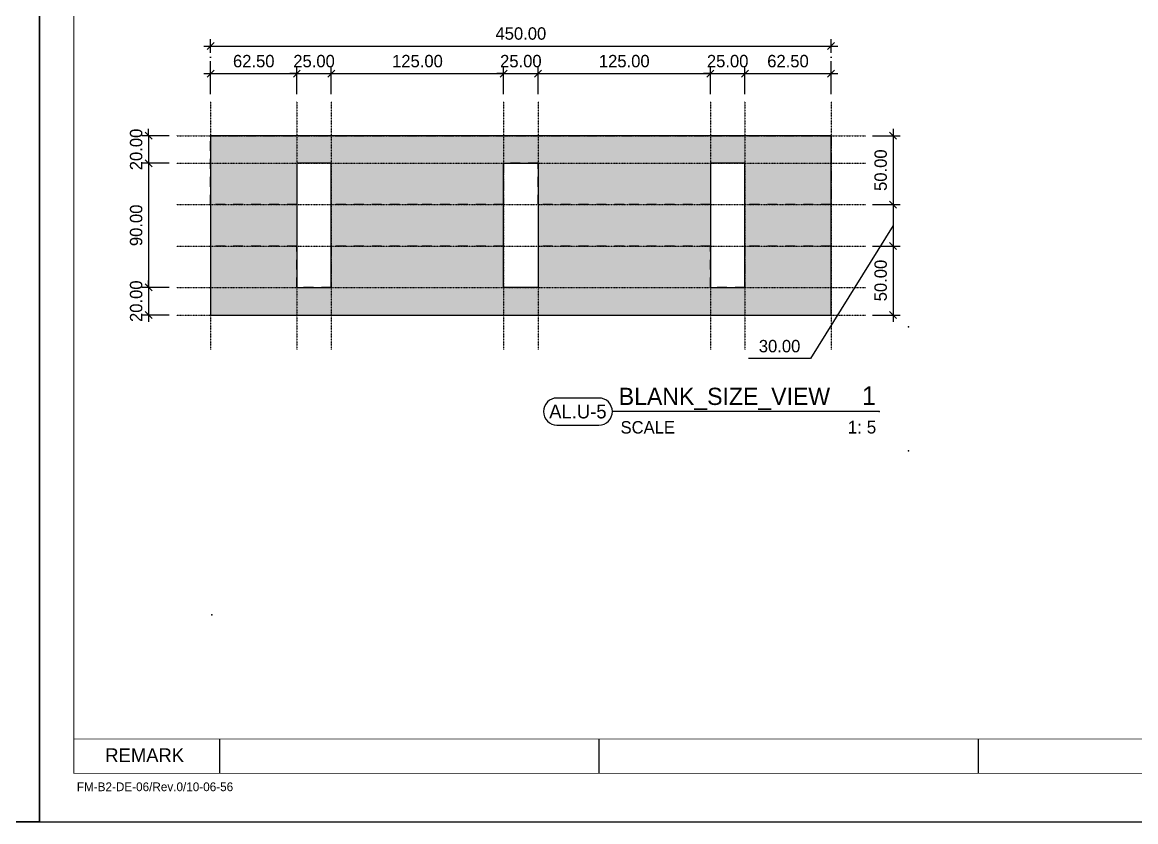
# Model space of a CAD drawing. Header units: millimetres. Extents: x -244126 to 368105, y -173968 to 259060.
# Drawn here: x -84881 to -84073, y 44240 to 44819 of the extents above; entities that cross this region are included whole.
import ezdxf
from ezdxf.enums import TextEntityAlignment as Align

# ---------------------------------------------------------------- set-up
doc = ezdxf.new("R2010")
doc.units = ezdxf.units.MM
doc.header["$MEASUREMENT"] = 0
for name, pattern in [('005_GG_TA_LINE', [13.75, 5, -1.25, 1.25, -1.25, 5]), ('ACAD_ISO04W100', [30, 24, -3, 0, -3]), ('BORDER2', [22.225, 6.35, -3.175, 6.35, -3.175, 0, -3.175]), ('CENTER', [2, 1.25, -0.25, 0.25, -0.25]), ('TA_GL_000.00010', [0.000275, 0.0001, -2.5e-05, 2.5e-05, -2.5e-05, 0.0001]), ('TA_GL_000.05000', [0.1375, 0.05, -0.0125, 0.0125, -0.0125, 0.05]), ('TA_HL_002.00', [13, 7.1, -5.9]), ('TA_HL_003.00000', [19.5, 10.65, -8.85])]:
    doc.linetypes.add(name, pattern=pattern)
for name, color, linetype in [('000 - D I M', 6, 'Continuous'), ('000 - GRID', 8, 'CENTER'), ('000 - H A T C H', 8, 'Continuous'), ('000 - L I N E 0.1', 1, 'Continuous'), ('000 - SYMBOL CON', 1, 'Continuous'), ('000 - T E X T', 4, 'Continuous'), ('000 - TITLEBLOCK', 4, 'Continuous'), ('001 - ASCESSORIES', 1, 'Continuous'), ('A04_TUBE SERIES', 7, 'Continuous')]:
    doc.layers.add(name, color=color, linetype=linetype)
doc.styles.add('BROWALLIA', font='BrowalliaUPC.ttf')
doc.styles.add('century gothic111111', font='CordiaUPC.ttf')
doc.styles.add('Cetury Gothic', font='GOTHIC.TTF')
doc.styles.add('CORDIA', font='cordia.shx')
doc.styles.add('MtXpl_BrowalliaUPC', font='BrowalliaUPC.ttf')
doc.styles.add('TA', font='Cordia New.ttf', dxfattribs={"height": 4.5})
doc.dimstyles.new('DIM E-E', dxfattribs={"dimscale": 2, "dimtxt": 0.18, "dimasz": 0.1, "dimexe": 0.1, "dimexo": 0.1, "dimgap": 0.09, "dimtad": 1, "dimtoh": 1, "dimzin": 0, "dimdsep": 46, "dimtxsty": 'CORDIA', "dimblk": 'OBLIQUE', "dimcen": 0.1, "dimdle": 0.1, "dimclrd": 40, "dimclre": 140, "dimclrt": 3, "dimadec": 0, "dimazin": 0, "dimtfac": 1, "dimtix": 1, "dimtmove": 2, "dimatfit": 3, "dimfxl": 1, "dimtolj": 1, "dimtzin": 0, "dimarcsym": 0})

# ---------------------------------------------------------------- blocks, each defined once
blk = doc.blocks.new('*U1673')
at = {"layer": '000 - L I N E 0.1', "color": 21, "linetype": 'Continuous'}
blk.add_lwpolyline([(2970, 71.2), (2970, 0), (2898.8, 0)], dxfattribs=at)
at = {"layer": '000 - TITLEBLOCK', "color": 250}
blk.add_lwpolyline([(0, 0), (2970, 0), (2970, 2100), (0, 2100)], close=True, dxfattribs=at)
at = {"color": 4, "style": 'TA'}
blk.add_attdef('SCALE_SIZE', text='', height=12.51, dxfattribs=at).set_placement((2867.55, 50.13), align=Align.MIDDLE_LEFT)
blk.add_attdef('PAPER_SIZE', text='', height=12.51, dxfattribs=at).set_placement((2843, 49.87), align=Align.MIDDLE_RIGHT)
at = {"layer": '000 - T E X T', "color": 250, "style": 'TA'}
for tag, height, p in [('SUPERLINK', 10, (86.32, 2078.83)), ('NAMEFILE', 10, (86.32, 2058.82)), ('SC', 200, (16.82, 1876.05))]:
    blk.add_attdef(tag, text='', height=height, dxfattribs=at).set_placement(p, align=Align.MIDDLE_LEFT)
at = {"layer": '000 - T E X T', "color": 4, "style": 'TA'}
for tag, height, p in [('NAME_JOB_1', 10, (2618.33, 1691.25)), ('NAME_JOB_2', 10, (2618.33, 1669.43)), ('NAME_PROJECT_1', 15, (2469.03, 1594.85)), ('NAME_PROJECT_2', 15, (2469.03, 1557.85)), ('NAME_PROJECT_3', 15, (2469.03, 1520.85)), ('CODE_VALUE_1', 9.5, (2605.74, 1445.61)), ('CODE_VALUE_2', 9.5, (2605.74, 1415.61)), ('PART_NAME_VALUE_1', 9.5, (2605.74, 1379.37)), ('PART_NAME_VALUE_2', 9.5, (2605.74, 1349.37)), ('PART_NAME_VALUE_3', 9.5, (2605.74, 1319.37)), ('MATTERIAL_VALUE_1', 18, (2609.78, 1284.52)), ('SPEC_VALUE', 18, (2609.78, 1243.42)), ('THICKNESS_VALUE', 18, (2609.78, 1202.64)), ('COATING_VALUE_1', 18, (2609.78, 1162.5)), ('COATING_VALUE_2', 18, (2609.78, 1122.36)), ('NAME_TITLE_1', 12, (2472.53, 388.09)), ('NAME_TITLE_2', 12, (2472.53, 354.79)), ('NAME_TITLE_3', 12, (2472.53, 321.49)), ('DRAWING_NO1', 12, (2473.05, 164.58)), ('DRAWING_NO2', 12, (2473.05, 124.57))]:
    blk.add_attdef(tag, text='', height=height, dxfattribs=at).set_placement(p, align=Align.MIDDLE_LEFT)
for tag, p in [('NAME_DAFT', (2767.05, 681.08)), ('NAME_CHECKED', (2767.05, 612.98)), ('NAME_DESIGNER', (2767.05, 546.06)), ('NAME_DESIGN_MGR', (2767.05, 475.58))]:
    blk.add_attdef(tag, text='', height=18, dxfattribs=at).set_placement(p, align=Align.MIDDLE_CENTER)
for tag, p, height in [('REV', (2767.63, 251.25), 18.76), ('NAME_REMARK', (276.43, 86.52), 20)]:
    blk.add_attdef(tag, p, '', height=height, dxfattribs=at)
at = {"layer": '000 - T E X T', "color": 4, "style": 'Cetury Gothic'}
for tag, p in [('SHEET_NO.', (2807.89, 169.99)), ('TOTAL_SHEET_NO.', (2804.83, 88.2))]:
    blk.add_attdef(tag, text='', height=18, dxfattribs=at).set_placement(p, align=Align.CENTER)
blk = doc.blocks.new('A$Cfd196da9')
at = {"color": 0, "linetype": 'ByBlock', "const_width": 0.1}
blk.add_lwpolyline([(-143.5, -98), (96.5, -98), (96.5, 99), (-143.5, 99)], close=True, dxfattribs=at)
blk = doc.blocks.new('*U1674')
at = {"linetype": '005_GG_TA_LINE'}
blk.add_point((125, 150), dxfattribs=at)
at = {"layer": '000 - L I N E 0.1', "color": 21, "linetype": 'Continuous'}
blk.add_lwpolyline([(0, 35.6), (0, 0), (35.6, 0)], dxfattribs=at)
at = {"layer": '000 - T E X T', "color": 3}
for p, q in [((130.74, 60), (130.74, 35)), ((405.94, 35), (405.94, 60)), ((681.14, 35), (681.14, 60))]:
    blk.add_line(p, q, dxfattribs=at)
at = {"layer": '000 - T E X T', "color": 3, "const_width": 0.5}
blk.add_lwpolyline([(25, 60), (1225, 60)], dxfattribs=at)
at = {"layer": '000 - TITLEBLOCK', "color": 250}
blk.add_lwpolyline([(0, 0), (1485, 0), (1485, 1050), (0, 1050)], close=True, dxfattribs=at)
at = {"layer": '000 - T E X T', "color": 3, "xscale": 5, "yscale": 5, "zscale": 5}
blk.add_blockref('A$Cfd196da9', (742.5, 525), dxfattribs=at)
at = {"color": 4, "insert": (47.79, 53.2), "char_height": 10, "width": 570.6175, "attachment_point": 1, "style": 'BROWALLIA'}
blk.add_mtext('{\\fCentury Gothic|b0|i0|c0|p34;REMARK}', dxfattribs=at)
at = {"color": 4, "style": 'TA'}
blk.add_attdef('PAPER_SIZE', text='', height=6.25, dxfattribs=at).set_placement((1421.5, 24.94), align=Align.MIDDLE_RIGHT)
blk.add_attdef('SCALE_SIZE', text='', height=6.25, dxfattribs=at).set_placement((1433.78, 25.07), align=Align.MIDDLE_LEFT)
at = {"layer": '000 - H A T C H', "color": 4, "insert": (27.18, 28.49), "char_height": 6.3569, "attachment_point": 1, "style": 'century gothic111111'}
blk.add_mtext('FM-B2-DE-06/Rev.0/10-06-56', dxfattribs=at)
at = {"layer": '000 - T E X T', "color": 250, "style": 'TA'}
for tag, height, p in [('SUPERLINK', 5, (43.16, 1039.41)), ('NAMEFILE', 5, (43.16, 1029.41)), ('SC', 100, (8.41, 938.03))]:
    blk.add_attdef(tag, text='', height=height, dxfattribs=at).set_placement(p, align=Align.MIDDLE_LEFT)
at = {"layer": '000 - T E X T', "color": 4, "style": 'TA'}
for tag, height, p in [('NAME_JOB_1', 5, (1309.16, 845.63)), ('NAME_JOB_2', 5, (1309.16, 834.72)), ('NAME_PROJECT_1', 7.5, (1234.52, 797.42)), ('NAME_PROJECT_2', 7.5, (1234.52, 778.92)), ('NAME_PROJECT_3', 7.5, (1234.52, 760.42)), ('CODE_VALUE_1', 4.75, (1302.87, 722.8)), ('CODE_VALUE_2', 4.75, (1302.87, 707.8)), ('PART_NAME_VALUE_1', 4.75, (1302.87, 689.69)), ('PART_NAME_VALUE_2', 4.75, (1302.87, 674.69)), ('PART_NAME_VALUE_3', 4.75, (1302.87, 659.69)), ('MATTERIAL_VALUE_1', 9, (1304.89, 642.26)), ('SPEC_VALUE', 9, (1304.89, 621.71)), ('THICKNESS_VALUE', 9, (1304.89, 601.32)), ('COATING_VALUE_1', 9, (1304.89, 581.25)), ('COATING_VALUE_2', 9, (1304.89, 561.18)), ('NAME_TITLE_1', 6, (1236.27, 194.04)), ('NAME_TITLE_2', 6, (1236.27, 177.39)), ('NAME_TITLE_3', 6, (1236.27, 160.74)), ('DRAWING_NO1', 6, (1236.53, 82.29)), ('DRAWING_NO2', 6, (1236.53, 62.29))]:
    blk.add_attdef(tag, text='', height=height, dxfattribs=at).set_placement(p, align=Align.MIDDLE_LEFT)
for tag, p in [('NAME_DAFT', (1383.53, 340.54)), ('NAME_CHECKED', (1383.53, 306.49)), ('NAME_DESIGNER', (1383.53, 273.03)), ('NAME_DESIGN_MGR', (1383.53, 237.79))]:
    blk.add_attdef(tag, text='', height=9, dxfattribs=at).set_placement(p, align=Align.MIDDLE_CENTER)
for tag, p, height in [('REV', (1383.82, 125.62), 9.38), ('NAME_REMARK', (138.21, 43.26), 10)]:
    blk.add_attdef(tag, p, '', height=height, dxfattribs=at)
at = {"layer": '000 - T E X T', "color": 4, "style": 'Cetury Gothic'}
for tag, p in [('SHEET_NO.', (1403.95, 84.99)), ('TOTAL_SHEET_NO.', (1402.41, 44.1))]:
    blk.add_attdef(tag, text='', height=9, dxfattribs=at).set_placement(p, align=Align.CENTER)
blk = doc.blocks.new('*U3606')
at = {"layer": '001 - ASCESSORIES', "color": 0, "linetype": 'ByBlock'}
for points in [[(-75, -50), (-137.5, -50), (-137.5, -20), (-162.5, -20), (-162.5, -50), (-225, -50), (-225, 0), (225, 0), (225, -50), (162.5, -50), (162.5, -20), (137.5, -20), (137.5, -50), (75, -50)], [(75, -50), (12.5, -50), (12.5, -20), (-12.5, -20), (-12.5, -50), (-75, -50)]]:
    blk.add_lwpolyline(points, dxfattribs=at)
blk = doc.blocks.new('*U3605')
at = {"layer": '001 - ASCESSORIES', "color": 0, "linetype": 'ByBlock'}
for points in [[(-75, -50), (-137.5, -50), (-137.5, -20), (-162.5, -20), (-162.5, -50), (-225, -50), (-225, 0), (225, 0), (225, -50), (162.5, -50), (162.5, -20), (137.5, -20), (137.5, -50), (75, -50)], [(75, -50), (12.5, -50), (12.5, -20), (-12.5, -20), (-12.5, -50), (-75, -50)]]:
    blk.add_lwpolyline(points, dxfattribs=at)
blk = doc.blocks.new('*U547')
at = {"color": 3}
blk.add_point((0, -130), dxfattribs=at)
at = {"layer": '000 - GRID', "color": 0, "linetype": 'ByBlock'}
blk.add_line((0, 25), (0, -155), dxfattribs=at)
at = {"layer": '000 - GRID', "color": 0}
blk.add_point((0, 0), dxfattribs=at)
at = {"style": 'TA', "flags": 1}
blk.add_attdef('LOCATION', (6, 6), '', height=4.5, dxfattribs=at)
blk = doc.blocks.new('*U779')
at = {"color": 3}
blk.add_point((0, -450), dxfattribs=at)
at = {"layer": '000 - GRID', "color": 0, "linetype": 'ByBlock'}
blk.add_line((0, 25), (0, -475), dxfattribs=at)
at = {"layer": '000 - GRID', "color": 0}
blk.add_point((0, 0), dxfattribs=at)
at = {"style": 'TA', "flags": 1}
blk.add_attdef('LOCATION', (6, 6), '', height=4.5, dxfattribs=at)
blk = doc.blocks.new('_Oblique')
at = {"color": 0, "linetype": 'ByBlock', "lineweight": -2}
blk.add_line((-0.5, -0.5), (0.5, 0.5), dxfattribs=at)
blk = doc.blocks.new('*D3578')
at = {"layer": 'A04_TUBE SERIES', "color": 140, "linetype": 'ACAD_ISO04W100', "lineweight": -2, "transparency": 16777216}
for p, q in [((-84774.48, 44737.08), (-84794.48, 44737.08)), ((-84774.48, 44717.08), (-84794.48, 44717.08))]:
    blk.add_line(p, q, dxfattribs=at)
at = {"layer": 'A04_TUBE SERIES', "color": 40, "lineweight": -2, "transparency": 16777216}
for p, q in [((-84789.48, 44737.08), (-84789.48, 44742.08)), ((-84789.48, 44737.08), (-84789.48, 44717.08)), ((-84789.48, 44717.08), (-84789.48, 44712.08))]:
    blk.add_line(p, q, dxfattribs=at)
at = {"layer": 'Defpoints', "color": 0, "transparency": 16777216}
for p in [(-84769.48, 44737.08), (-84789.48, 44717.08), (-84769.48, 44717.08)]:
    blk.add_point(p, dxfattribs=at)
at = {"layer": 'A04_TUBE SERIES', "color": 40, "lineweight": -2, "transparency": 16777216, "xscale": 5, "yscale": 5, "zscale": 5}
for p, rotation in [((-84789.48, 44737.08), 270), ((-84789.48, 44717.08), 90)]:
    blk.add_blockref('_Oblique', p, dxfattribs=dict(at, rotation=rotation))
at = {"layer": 'A04_TUBE SERIES', "color": 3, "transparency": 16777216, "insert": (-84798.48, 44727.08), "char_height": 9, "attachment_point": 5, "rotation": 90, "style": 'CORDIA'}
blk.add_mtext('\\A1;20.00', dxfattribs=at)
blk = doc.blocks.new('*D3579')
at = {"layer": 'A04_TUBE SERIES', "color": 40, "lineweight": -2, "transparency": 16777216}
blk.add_line((-84789.48, 44722.08), (-84789.48, 44622.08), dxfattribs=at)
at = {"layer": 'A04_TUBE SERIES', "color": 140, "linetype": 'ACAD_ISO04W100', "lineweight": -2, "transparency": 16777216}
for p, q in [((-84774.48, 44717.08), (-84794.48, 44717.08)), ((-84774.48, 44627.08), (-84794.48, 44627.08))]:
    blk.add_line(p, q, dxfattribs=at)
at = {"layer": 'Defpoints', "color": 0, "transparency": 16777216}
for p in [(-84769.48, 44717.08), (-84789.48, 44627.08), (-84769.48, 44627.08)]:
    blk.add_point(p, dxfattribs=at)
at = {"layer": 'A04_TUBE SERIES', "color": 40, "lineweight": -2, "transparency": 16777216, "xscale": 5, "yscale": 5, "zscale": 5}
for p, rotation in [((-84789.48, 44717.08), 90), ((-84789.48, 44627.08), 270)]:
    blk.add_blockref('_Oblique', p, dxfattribs=dict(at, rotation=rotation))
at = {"layer": 'A04_TUBE SERIES', "color": 3, "transparency": 16777216, "insert": (-84798.48, 44672.08), "char_height": 9, "attachment_point": 5, "rotation": 90, "style": 'CORDIA'}
blk.add_mtext('\\A1;90.00', dxfattribs=at)
blk = doc.blocks.new('*D3580')
at = {"layer": 'A04_TUBE SERIES', "color": 40, "lineweight": -2, "transparency": 16777216}
for p, q in [((-84789.48, 44627.08), (-84789.48, 44632.08)), ((-84789.48, 44627.08), (-84789.48, 44607.08)), ((-84789.48, 44607.08), (-84789.48, 44602.08))]:
    blk.add_line(p, q, dxfattribs=at)
at = {"layer": 'A04_TUBE SERIES', "color": 140, "linetype": 'ACAD_ISO04W100', "lineweight": -2, "transparency": 16777216}
for p, q in [((-84774.48, 44627.08), (-84794.48, 44627.08)), ((-84774.48, 44607.08), (-84794.48, 44607.08))]:
    blk.add_line(p, q, dxfattribs=at)
at = {"layer": 'Defpoints', "color": 0, "transparency": 16777216}
for p in [(-84769.48, 44627.08), (-84789.48, 44607.08), (-84769.48, 44607.08)]:
    blk.add_point(p, dxfattribs=at)
at = {"layer": 'A04_TUBE SERIES', "color": 40, "lineweight": -2, "transparency": 16777216, "xscale": 5, "yscale": 5, "zscale": 5}
for p, rotation in [((-84789.48, 44627.08), 270), ((-84789.48, 44607.08), 90)]:
    blk.add_blockref('_Oblique', p, dxfattribs=dict(at, rotation=rotation))
at = {"layer": 'A04_TUBE SERIES', "color": 3, "transparency": 16777216, "insert": (-84798.48, 44617.08), "char_height": 9, "attachment_point": 5, "rotation": 90, "style": 'CORDIA'}
blk.add_mtext('\\A1;20.00', dxfattribs=at)
blk = doc.blocks.new('*D3581')
at = {"layer": 'A04_TUBE SERIES', "color": 140, "linetype": 'ACAD_ISO04W100', "lineweight": -2, "transparency": 16777216}
for p, q in [((-84264.48, 44737.08), (-84244.48, 44737.08)), ((-84264.48, 44687.08), (-84244.48, 44687.08))]:
    blk.add_line(p, q, dxfattribs=at)
at = {"layer": 'A04_TUBE SERIES', "color": 40, "lineweight": -2, "transparency": 16777216}
blk.add_line((-84249.48, 44742.08), (-84249.48, 44682.08), dxfattribs=at)
at = {"layer": 'Defpoints', "color": 0, "transparency": 16777216}
for p in [(-84269.48, 44737.08), (-84269.48, 44687.08), (-84249.48, 44687.08)]:
    blk.add_point(p, dxfattribs=at)
at = {"layer": 'A04_TUBE SERIES', "color": 40, "lineweight": -2, "transparency": 16777216, "xscale": 5, "yscale": 5, "zscale": 5}
for p, rotation in [((-84249.48, 44737.08), 90), ((-84249.48, 44687.08), 270)]:
    blk.add_blockref('_Oblique', p, dxfattribs=dict(at, rotation=rotation))
at = {"layer": 'A04_TUBE SERIES', "color": 3, "transparency": 16777216, "insert": (-84258.48, 44712.08), "char_height": 9, "attachment_point": 5, "rotation": 90, "style": 'CORDIA'}
blk.add_mtext('\\A1;50.00', dxfattribs=at)
blk = doc.blocks.new('*D3582')
at = {"layer": 'A04_TUBE SERIES', "color": 140, "linetype": 'ACAD_ISO04W100', "lineweight": -2, "transparency": 16777216}
for p, q in [((-84264.48, 44687.08), (-84244.48, 44687.08)), ((-84264.48, 44657.08), (-84244.48, 44657.08))]:
    blk.add_line(p, q, dxfattribs=at)
at = {"layer": 'A04_TUBE SERIES', "color": 40, "lineweight": -2, "transparency": 16777216}
for p, q in [((-84249.48, 44692.08), (-84249.48, 44652.08)), ((-84249.48, 44672.08), (-84309.33, 44575.47)), ((-84309.33, 44575.47), (-84354.33, 44575.47))]:
    blk.add_line(p, q, dxfattribs=at)
at = {"layer": 'Defpoints', "color": 0, "transparency": 16777216}
for p in [(-84269.48, 44687.08), (-84269.48, 44657.08), (-84249.48, 44657.08)]:
    blk.add_point(p, dxfattribs=at)
at = {"layer": 'A04_TUBE SERIES', "color": 40, "lineweight": -2, "transparency": 16777216, "xscale": 5, "yscale": 5, "zscale": 5}
for p, rotation in [((-84249.48, 44687.08), 90), ((-84249.48, 44657.08), 270)]:
    blk.add_blockref('_Oblique', p, dxfattribs=dict(at, rotation=rotation))
at = {"layer": 'A04_TUBE SERIES', "color": 3, "transparency": 16777216, "insert": (-84331.83, 44584.47), "char_height": 9, "attachment_point": 5, "style": 'CORDIA'}
blk.add_mtext('\\A1;30.00', dxfattribs=at)
blk = doc.blocks.new('*D3583')
at = {"layer": 'A04_TUBE SERIES', "color": 40, "lineweight": -2, "transparency": 16777216}
blk.add_line((-84249.48, 44662.08), (-84249.48, 44602.08), dxfattribs=at)
at = {"layer": 'A04_TUBE SERIES', "color": 140, "linetype": 'ACAD_ISO04W100', "lineweight": -2, "transparency": 16777216}
for p, q in [((-84264.48, 44657.08), (-84244.48, 44657.08)), ((-84264.48, 44607.08), (-84244.48, 44607.08))]:
    blk.add_line(p, q, dxfattribs=at)
at = {"layer": 'Defpoints', "color": 0, "transparency": 16777216}
for p in [(-84269.48, 44657.08), (-84269.48, 44607.08), (-84249.48, 44607.08)]:
    blk.add_point(p, dxfattribs=at)
at = {"layer": 'A04_TUBE SERIES', "color": 40, "lineweight": -2, "transparency": 16777216, "xscale": 5, "yscale": 5, "zscale": 5}
for p, rotation in [((-84249.48, 44657.08), 90), ((-84249.48, 44607.08), 270)]:
    blk.add_blockref('_Oblique', p, dxfattribs=dict(at, rotation=rotation))
at = {"layer": 'A04_TUBE SERIES', "color": 3, "transparency": 16777216, "insert": (-84258.48, 44632.08), "char_height": 9, "attachment_point": 5, "rotation": 90, "style": 'CORDIA'}
blk.add_mtext('\\A1;50.00', dxfattribs=at)
blk = doc.blocks.new('*D3588')
at = {"layer": 'A04_TUBE SERIES', "color": 140, "linetype": 'ACAD_ISO04W100', "lineweight": -2, "transparency": 16777216}
for p, q in [((-84744.48, 44767.08), (-84744.48, 44787.08)), ((-84681.98, 44767.08), (-84681.98, 44787.08))]:
    blk.add_line(p, q, dxfattribs=at)
at = {"layer": 'A04_TUBE SERIES', "color": 40, "lineweight": -2, "transparency": 16777216}
blk.add_line((-84749.48, 44782.08), (-84676.98, 44782.08), dxfattribs=at)
at = {"layer": 'Defpoints', "color": 0, "transparency": 16777216}
for p in [(-84681.98, 44782.08), (-84744.48, 44762.08), (-84681.98, 44762.08)]:
    blk.add_point(p, dxfattribs=at)
at = {"layer": 'A04_TUBE SERIES', "color": 40, "lineweight": -2, "transparency": 16777216, "xscale": 5, "yscale": 5, "zscale": 5, "rotation": 180}
blk.add_blockref('_Oblique', (-84744.48, 44782.08), dxfattribs=at)
at = {"layer": 'A04_TUBE SERIES', "color": 40, "lineweight": -2, "transparency": 16777216, "xscale": 5, "yscale": 5, "zscale": 5}
blk.add_blockref('_Oblique', (-84681.98, 44782.08), dxfattribs=at)
at = {"layer": 'A04_TUBE SERIES', "color": 3, "transparency": 16777216, "insert": (-84713.23, 44791.08), "char_height": 9, "attachment_point": 5, "style": 'CORDIA'}
blk.add_mtext('\\A1;62.50', dxfattribs=at)
blk = doc.blocks.new('*D3589')
at = {"layer": 'A04_TUBE SERIES', "color": 140, "linetype": 'ACAD_ISO04W100', "lineweight": -2, "transparency": 16777216}
for p, q in [((-84681.98, 44767.08), (-84681.98, 44787.08)), ((-84656.98, 44767.08), (-84656.98, 44787.08))]:
    blk.add_line(p, q, dxfattribs=at)
at = {"layer": 'A04_TUBE SERIES', "color": 40, "lineweight": -2, "transparency": 16777216}
for p, q in [((-84681.98, 44782.08), (-84686.98, 44782.08)), ((-84681.98, 44782.08), (-84656.98, 44782.08)), ((-84656.98, 44782.08), (-84651.98, 44782.08))]:
    blk.add_line(p, q, dxfattribs=at)
at = {"layer": 'Defpoints', "color": 0, "transparency": 16777216}
for p in [(-84656.98, 44782.08), (-84681.98, 44762.08), (-84656.98, 44762.08)]:
    blk.add_point(p, dxfattribs=at)
at = {"layer": 'A04_TUBE SERIES', "color": 40, "lineweight": -2, "transparency": 16777216, "xscale": 5, "yscale": 5, "zscale": 5}
blk.add_blockref('_Oblique', (-84681.98, 44782.08), dxfattribs=at)
at = {"layer": 'A04_TUBE SERIES', "color": 40, "lineweight": -2, "transparency": 16777216, "xscale": 5, "yscale": 5, "zscale": 5, "rotation": 180}
blk.add_blockref('_Oblique', (-84656.98, 44782.08), dxfattribs=at)
at = {"layer": 'A04_TUBE SERIES', "color": 3, "transparency": 16777216, "insert": (-84669.48, 44791.08), "char_height": 9, "attachment_point": 5, "style": 'CORDIA'}
blk.add_mtext('\\A1;25.00', dxfattribs=at)
blk = doc.blocks.new('*D3590')
at = {"layer": 'A04_TUBE SERIES', "color": 140, "linetype": 'ACAD_ISO04W100', "lineweight": -2, "transparency": 16777216}
for p, q in [((-84656.98, 44767.08), (-84656.98, 44787.08)), ((-84531.98, 44767.08), (-84531.98, 44787.08))]:
    blk.add_line(p, q, dxfattribs=at)
at = {"layer": 'A04_TUBE SERIES', "color": 40, "lineweight": -2, "transparency": 16777216}
blk.add_line((-84661.98, 44782.08), (-84526.98, 44782.08), dxfattribs=at)
at = {"layer": 'Defpoints', "color": 0, "transparency": 16777216}
for p in [(-84531.98, 44782.08), (-84656.98, 44762.08), (-84531.98, 44762.08)]:
    blk.add_point(p, dxfattribs=at)
at = {"layer": 'A04_TUBE SERIES', "color": 40, "lineweight": -2, "transparency": 16777216, "xscale": 5, "yscale": 5, "zscale": 5, "rotation": 180}
blk.add_blockref('_Oblique', (-84656.98, 44782.08), dxfattribs=at)
at = {"layer": 'A04_TUBE SERIES', "color": 40, "lineweight": -2, "transparency": 16777216, "xscale": 5, "yscale": 5, "zscale": 5}
blk.add_blockref('_Oblique', (-84531.98, 44782.08), dxfattribs=at)
at = {"layer": 'A04_TUBE SERIES', "color": 3, "transparency": 16777216, "insert": (-84594.48, 44791.08), "char_height": 9, "attachment_point": 5, "style": 'CORDIA'}
blk.add_mtext('\\A1;125.00', dxfattribs=at)
blk = doc.blocks.new('*D3591')
at = {"layer": 'A04_TUBE SERIES', "color": 140, "linetype": 'ACAD_ISO04W100', "lineweight": -2, "transparency": 16777216}
for p, q in [((-84531.98, 44767.08), (-84531.98, 44787.08)), ((-84506.98, 44767.08), (-84506.98, 44787.08))]:
    blk.add_line(p, q, dxfattribs=at)
at = {"layer": 'A04_TUBE SERIES', "color": 40, "lineweight": -2, "transparency": 16777216}
for p, q in [((-84531.98, 44782.08), (-84536.98, 44782.08)), ((-84531.98, 44782.08), (-84506.98, 44782.08)), ((-84506.98, 44782.08), (-84501.98, 44782.08))]:
    blk.add_line(p, q, dxfattribs=at)
at = {"layer": 'Defpoints', "color": 0, "transparency": 16777216}
for p in [(-84506.98, 44782.08), (-84531.98, 44762.08), (-84506.98, 44762.08)]:
    blk.add_point(p, dxfattribs=at)
at = {"layer": 'A04_TUBE SERIES', "color": 40, "lineweight": -2, "transparency": 16777216, "xscale": 5, "yscale": 5, "zscale": 5}
blk.add_blockref('_Oblique', (-84531.98, 44782.08), dxfattribs=at)
at = {"layer": 'A04_TUBE SERIES', "color": 40, "lineweight": -2, "transparency": 16777216, "xscale": 5, "yscale": 5, "zscale": 5, "rotation": 180}
blk.add_blockref('_Oblique', (-84506.98, 44782.08), dxfattribs=at)
at = {"layer": 'A04_TUBE SERIES', "color": 3, "transparency": 16777216, "insert": (-84519.48, 44791.08), "char_height": 9, "attachment_point": 5, "style": 'CORDIA'}
blk.add_mtext('\\A1;25.00', dxfattribs=at)
blk = doc.blocks.new('*D3592')
at = {"layer": 'A04_TUBE SERIES', "color": 140, "linetype": 'ACAD_ISO04W100', "lineweight": -2, "transparency": 16777216}
for p, q in [((-84506.98, 44767.08), (-84506.98, 44787.08)), ((-84381.98, 44767.08), (-84381.98, 44787.08))]:
    blk.add_line(p, q, dxfattribs=at)
at = {"layer": 'A04_TUBE SERIES', "color": 40, "lineweight": -2, "transparency": 16777216}
blk.add_line((-84511.98, 44782.08), (-84376.98, 44782.08), dxfattribs=at)
at = {"layer": 'Defpoints', "color": 0, "transparency": 16777216}
for p in [(-84381.98, 44782.08), (-84506.98, 44762.08), (-84381.98, 44762.08)]:
    blk.add_point(p, dxfattribs=at)
at = {"layer": 'A04_TUBE SERIES', "color": 40, "lineweight": -2, "transparency": 16777216, "xscale": 5, "yscale": 5, "zscale": 5, "rotation": 180}
blk.add_blockref('_Oblique', (-84506.98, 44782.08), dxfattribs=at)
at = {"layer": 'A04_TUBE SERIES', "color": 40, "lineweight": -2, "transparency": 16777216, "xscale": 5, "yscale": 5, "zscale": 5}
blk.add_blockref('_Oblique', (-84381.98, 44782.08), dxfattribs=at)
at = {"layer": 'A04_TUBE SERIES', "color": 3, "transparency": 16777216, "insert": (-84444.48, 44791.08), "char_height": 9, "attachment_point": 5, "style": 'CORDIA'}
blk.add_mtext('\\A1;125.00', dxfattribs=at)
blk = doc.blocks.new('*D3593')
at = {"layer": 'A04_TUBE SERIES', "color": 140, "linetype": 'ACAD_ISO04W100', "lineweight": -2, "transparency": 16777216}
for p, q in [((-84381.98, 44767.08), (-84381.98, 44787.08)), ((-84356.98, 44767.08), (-84356.98, 44787.08))]:
    blk.add_line(p, q, dxfattribs=at)
at = {"layer": 'A04_TUBE SERIES', "color": 40, "lineweight": -2, "transparency": 16777216}
for p, q in [((-84381.98, 44782.08), (-84386.98, 44782.08)), ((-84381.98, 44782.08), (-84356.98, 44782.08)), ((-84356.98, 44782.08), (-84351.98, 44782.08))]:
    blk.add_line(p, q, dxfattribs=at)
at = {"layer": 'Defpoints', "color": 0, "transparency": 16777216}
for p in [(-84356.98, 44782.08), (-84381.98, 44762.08), (-84356.98, 44762.08)]:
    blk.add_point(p, dxfattribs=at)
at = {"layer": 'A04_TUBE SERIES', "color": 40, "lineweight": -2, "transparency": 16777216, "xscale": 5, "yscale": 5, "zscale": 5}
blk.add_blockref('_Oblique', (-84381.98, 44782.08), dxfattribs=at)
at = {"layer": 'A04_TUBE SERIES', "color": 40, "lineweight": -2, "transparency": 16777216, "xscale": 5, "yscale": 5, "zscale": 5, "rotation": 180}
blk.add_blockref('_Oblique', (-84356.98, 44782.08), dxfattribs=at)
at = {"layer": 'A04_TUBE SERIES', "color": 3, "transparency": 16777216, "insert": (-84369.48, 44791.08), "char_height": 9, "attachment_point": 5, "style": 'CORDIA'}
blk.add_mtext('\\A1;25.00', dxfattribs=at)
blk = doc.blocks.new('*D3594')
at = {"layer": 'A04_TUBE SERIES', "color": 140, "linetype": 'ACAD_ISO04W100', "lineweight": -2, "transparency": 16777216}
for p, q in [((-84356.98, 44767.08), (-84356.98, 44787.08)), ((-84294.48, 44767.08), (-84294.48, 44787.08))]:
    blk.add_line(p, q, dxfattribs=at)
at = {"layer": 'A04_TUBE SERIES', "color": 40, "lineweight": -2, "transparency": 16777216}
blk.add_line((-84361.98, 44782.08), (-84289.48, 44782.08), dxfattribs=at)
at = {"layer": 'Defpoints', "color": 0, "transparency": 16777216}
for p in [(-84294.48, 44782.08), (-84356.98, 44762.08), (-84294.48, 44762.08)]:
    blk.add_point(p, dxfattribs=at)
at = {"layer": 'A04_TUBE SERIES', "color": 40, "lineweight": -2, "transparency": 16777216, "xscale": 5, "yscale": 5, "zscale": 5, "rotation": 180}
blk.add_blockref('_Oblique', (-84356.98, 44782.08), dxfattribs=at)
at = {"layer": 'A04_TUBE SERIES', "color": 40, "lineweight": -2, "transparency": 16777216, "xscale": 5, "yscale": 5, "zscale": 5}
blk.add_blockref('_Oblique', (-84294.48, 44782.08), dxfattribs=at)
at = {"layer": 'A04_TUBE SERIES', "color": 3, "transparency": 16777216, "insert": (-84325.73, 44791.08), "char_height": 9, "attachment_point": 5, "style": 'CORDIA'}
blk.add_mtext('\\A1;62.50', dxfattribs=at)
blk = doc.blocks.new('*U3515')
at = {"color": 4}
blk.add_line((-4.26, 5.7), (-42.98, 5.7), dxfattribs=at)
at = {"linetype": 'TA_GL_000.00010'}
blk.add_point((0, 18), dxfattribs=at)
for p in [(-4.26, 5.7), (0, 0)]:
    blk.add_point(p)
at = {"layer": '000 - SYMBOL CON', "color": 0, "linetype": 'ByBlock'}
blk.add_lwpolyline([(-51.02, 7.66, 0.414214), (-52.98, 5.7, 0.414214), (-51.02, 3.74), (-44.94, 3.74, 0.414214), (-42.98, 5.7, 0.414214), (-44.94, 7.66)], format="xyb", close=True, dxfattribs=at)
at = {"color": 4, "linetype": 'BORDER2', "style": 'Cetury Gothic'}
blk.add_text('SCALE', height=1.8, dxfattribs=at).set_placement((-41.79, 2.51))
at = {"color": 0, "style": 'TA'}
for tag, p in [('HEADING2', (-42.05, 10.65)), ('HEADING', (-42.05, 6.65))]:
    blk.add_attdef(tag, p, '', height=2.5, dxfattribs=at)
for tag, height, p in [('LO', 2.7, (-4.76, 6.65)), ('SC', 1.85, (-4.7, 2.51))]:
    blk.add_attdef(tag, text='', height=height, dxfattribs=at).set_placement(p, align=Align.RIGHT)
at = {"layer": '000 - T E X T', "color": 0, "style": 'MtXpl_BrowalliaUPC'}
blk.add_attdef('NO.CODE', text='', height=2, dxfattribs=at).set_placement((-47.98, 5.7), align=Align.MIDDLE_CENTER)
blk = doc.blocks.new('*D3609')
at = {"layer": '000 - D I M', "color": 140, "linetype": 'ACAD_ISO04W100', "lineweight": -2, "transparency": 16777216}
for p, q in [((-84744.48, 44767.08), (-84744.48, 44807.08)), ((-84294.48, 44767.08), (-84294.48, 44807.08))]:
    blk.add_line(p, q, dxfattribs=at)
at = {"layer": '000 - D I M', "color": 40, "lineweight": -2, "transparency": 16777216}
blk.add_line((-84749.48, 44802.08), (-84289.48, 44802.08), dxfattribs=at)
at = {"layer": 'Defpoints', "color": 0, "transparency": 16777216}
for p in [(-84294.48, 44802.08), (-84744.48, 44762.08), (-84294.48, 44762.08)]:
    blk.add_point(p, dxfattribs=at)
at = {"layer": '000 - D I M', "color": 40, "lineweight": -2, "transparency": 16777216, "xscale": 5, "yscale": 5, "zscale": 5, "rotation": 180}
blk.add_blockref('_Oblique', (-84744.48, 44802.08), dxfattribs=at)
at = {"layer": '000 - D I M', "color": 40, "lineweight": -2, "transparency": 16777216, "xscale": 5, "yscale": 5, "zscale": 5}
blk.add_blockref('_Oblique', (-84294.48, 44802.08), dxfattribs=at)
at = {"layer": '000 - D I M', "color": 3, "transparency": 16777216, "insert": (-84519.48, 44811.08), "char_height": 9, "attachment_point": 5, "style": 'CORDIA'}
blk.add_mtext('\\A1;450.00', dxfattribs=at)

msp = doc.modelspace()

# ---------------------------------------------------------------- hatches: boundary and pattern name
at = {"layer": '000 - H A T C H', "transparency": 33554687}
h = msp.add_hatch(dxfattribs=at)
h.set_pattern_fill('DOTS', color=8, scale=50)
h.set_pattern_definition([(0, (-123112.6596, 8874.9158), (1.5625, 3.125), [0, -3.125])])
h.paths.add_polyline_path([(-84294.48444, 44737.08488), (-84744.48444, 44737.08488), (-84744.48444, 44607.08488), (-84294.48444, 44607.08488)])
h.paths.add_polyline_path([(-84381.98444, 44627.08488), (-84356.98444, 44627.08488), (-84356.98444, 44717.08488), (-84381.98444, 44717.08488)], flags=16)
h.paths.add_polyline_path([(-84531.98444, 44717.08488), (-84506.98444, 44717.08488), (-84506.98444, 44627.08488), (-84531.98444, 44627.08488)], flags=16)
h.paths.add_polyline_path([(-84681.98444, 44627.08488), (-84656.98444, 44627.08488), (-84656.98444, 44717.08488), (-84681.98444, 44717.08488)], flags=16)

# ---------------------------------------------------------------- linework, layer by layer
at = {"layer": 'A04_TUBE SERIES', "color": 3}
for points in [[(-84294.48444, 44737.08488), (-84744.48444, 44737.08488), (-84744.48444, 44607.08488), (-84294.48444, 44607.08488)], [(-84681.98444, 44627.08488), (-84656.98444, 44627.08488), (-84656.98444, 44717.08488), (-84681.98444, 44717.08488)], [(-84531.98444, 44717.08488), (-84506.98444, 44717.08488), (-84506.98444, 44627.08488), (-84531.98444, 44627.08488)], [(-84381.98444, 44627.08488), (-84356.98444, 44627.08488), (-84356.98444, 44717.08488), (-84381.98444, 44717.08488)]]:
    msp.add_lwpolyline(points, close=True, dxfattribs=at)

# ---------------------------------------------------------------- block references
at = {"color": 2, "linetype": 'TA_HL_003.00000'}
for name, p in [('*U1673', (-87838.71316, 44239.78993)), ('*U1674', (-84868.71316, 44239.78993))]:
    msp.add_blockref(name, p, dxfattribs=at)
at = {"layer": '000 - GRID', "linetype": 'TA_GL_000.05000'}
for p in [(-84744.48444, 44737.08488), (-84681.98444, 44737.08488), (-84656.98444, 44737.08488), (-84531.98444, 44737.08488), (-84506.98444, 44737.08488), (-84381.98444, 44737.08488), (-84356.98444, 44737.08488), (-84294.48444, 44737.08488)]:
    msp.add_blockref('*U547', p, dxfattribs=at)
at = {"layer": '000 - GRID', "linetype": 'TA_GL_000.05000', "rotation": 90}
for p in [(-84744.48444, 44737.08488), (-84744.48444, 44717.08488), (-84744.48444, 44687.08488), (-84744.48444, 44657.08488), (-84744.48444, 44627.08488), (-84744.48444, 44607.08488)]:
    msp.add_blockref('*U779', p, dxfattribs=at)
at = {"layer": '000 - T E X T', "xscale": 5, "yscale": 5, "zscale": 5}
msp.add_blockref('*U3515', (-84238.21862, 44508.63019), dxfattribs=at).add_auto_attribs({'NO.CODE': 'AL.U-5', 'HEADING': 'BLANK_SIZE_VIEW', 'LO': '1', 'SC': '1: 5'})
at = {"layer": '001 - ASCESSORIES', "color": 2, "linetype": 'TA_HL_002.00'}
msp.add_blockref('*U3606', (-84519.48444, 44737.08488), dxfattribs=at)
at = {"layer": '001 - ASCESSORIES', "color": 2, "linetype": 'TA_HL_002.00', "xscale": -1, "rotation": 180}
msp.add_blockref('*U3605', (-84519.48444, 44607.08488), dxfattribs=at)

# ---------------------------------------------------------------- dimensions: what is measured, and where the dimension line sits
at = {"layer": '000 - D I M', "color": 3}
dim = msp.add_linear_dim(base=(-84294.48444, 44802.08488), p1=(-84744.48444, 44762.08488), p2=(-84294.48444, 44762.08488), dimstyle='DIM E-E', override={"dimscale": 50}, dxfattribs=at)
dim.commit()
dim.dimension.update_dxf_attribs({"geometry": '*D3609', "text_midpoint": (-84519.48444, 44811.08488)})
at = {"layer": 'A04_TUBE SERIES', "color": 3}
for base, p1, p2, picture, middle in [((-84681.98444, 44782.08488), (-84744.48444, 44762.08488), (-84681.98444, 44762.08488), '*D3588', (-84713.23444, 44791.08488)), ((-84656.98444, 44782.08488), (-84681.98444, 44762.08488), (-84656.98444, 44762.08488), '*D3589', (-84669.48444, 44791.08488)), ((-84531.98444, 44782.08488), (-84656.98444, 44762.08488), (-84531.98444, 44762.08488), '*D3590', (-84594.48444, 44791.08488)), ((-84506.98444, 44782.08488), (-84531.98444, 44762.08488), (-84506.98444, 44762.08488), '*D3591', (-84519.48444, 44791.08488)), ((-84381.98444, 44782.08488), (-84506.98444, 44762.08488), (-84381.98444, 44762.08488), '*D3592', (-84444.48444, 44791.08488)), ((-84356.98444, 44782.08488), (-84381.98444, 44762.08488), (-84356.98444, 44762.08488), '*D3593', (-84369.48444, 44791.08488)), ((-84294.48444, 44782.08488), (-84356.98444, 44762.08488), (-84294.48444, 44762.08488), '*D3594', (-84325.73444, 44791.08488))]:
    dim = msp.add_linear_dim(base=base, p1=p1, p2=p2, dimstyle='DIM E-E', override={"dimscale": 50}, dxfattribs=at)
    dim.commit()
    dim.dimension.update_dxf_attribs({"geometry": picture, "text_midpoint": middle})
for base, p1, p2, picture, middle in [((-84789.48444, 44717.08488), (-84769.48444, 44737.08488), (-84769.48444, 44717.08488), '*D3578', (-84798.48444, 44727.08488)), ((-84249.48444, 44687.08488), (-84269.48444, 44737.08488), (-84269.48444, 44687.08488), '*D3581', (-84258.48444, 44712.08488)), ((-84789.48444, 44627.08488), (-84769.48444, 44717.08488), (-84769.48444, 44627.08488), '*D3579', (-84798.48444, 44672.08488)), ((-84249.48444, 44607.08488), (-84269.48444, 44657.08488), (-84269.48444, 44607.08488), '*D3583', (-84258.48444, 44632.08488)), ((-84789.48444, 44607.08488), (-84769.48444, 44627.08488), (-84769.48444, 44607.08488), '*D3580', (-84798.48444, 44617.08488))]:
    dim = msp.add_linear_dim(base=base, p1=p1, p2=p2, angle=90, dimstyle='DIM E-E', override={"dimscale": 50}, dxfattribs=at)
    dim.commit()
    dim.dimension.update_dxf_attribs({"geometry": picture, "text_midpoint": middle})
dim = msp.add_linear_dim(base=(-84249.48444, 44657.08488), p1=(-84269.48444, 44687.08488), p2=(-84269.48444, 44657.08488), angle=90, dimstyle='DIM E-E', override={"dimscale": 50, "dimtmove": 1}, dxfattribs=at)
dim.commit()
dim.dimension.update_dxf_attribs({"geometry": '*D3582', "text_midpoint": (-84313.82781, 44575.47115), "dimtype": 160})

doc.saveas('drawing.dxf')
